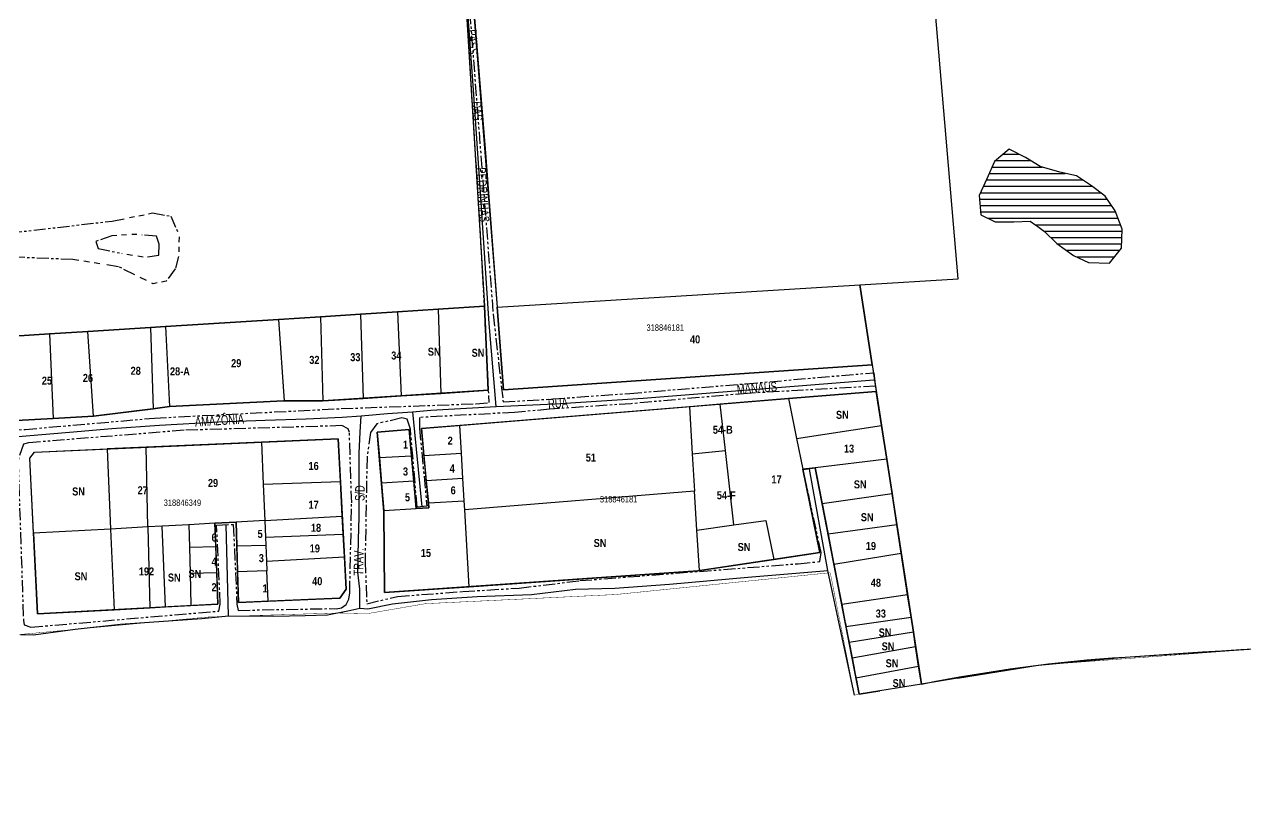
# Model space of a CAD drawing. Extents: x 204834 to 208707, y 4853033 to 4855981.
# Drawn here: x 205990 to 206371.5, y 4853033.3 to 4853277.3 of the extents above; entities that cross this region are included whole.
import ezdxf
from ezdxf.enums import TextEntityAlignment as Align

# ---------------------------------------------------------------- set-up
doc = ezdxf.new("R2010")
doc.units = 0
doc.header["$LTSCALE"] = 1.5
doc.header["$MEASUREMENT"] = 0
doc.linetypes.add('PHANTOMX2', pattern=[5, 2.5, -0.5, 0.5, -0.5, 0.5, -0.5])
doc.linetypes.add('TRACO_13', pattern=[8, 5, -1, 1, -1])
for name, color, linetype in [('CD-MALHA-LOTES', 40, 'CONTINUOUS'), ('CD_TXT_QUADRA', 7, 'CONTINUOUS'), ('HD-HACH-HIDROG', 160, 'CONTINUOUS'), ('HD-LAGOS-PERENE', 170, 'CONTINUOUS'), ('LM-LIM-SETOR-FISCAL', 7, 'CONTINUOUS'), ('RU-QUADRAS', 6, 'CONTINUOUS'), ('SV-EIXO-RUA-N-PAV', 6, 'CONTINUOUS'), ('SV-RUA-NAO-PAV-S-GUIA-C-GUIA', 7, 'PHANTOMX2'), ('SV-TXT-RUA-N-PAV-S-GUIA-C-GUIA', 7, 'CONTINUOUS'), ('Th_NmrPort', 7, 'CONTINUOUS')]:
    doc.layers.add(name, color=color, linetype=linetype)
doc.styles.add('3188-46-2D_TXT$0$Standard', font='ARIAL.TTF')
doc.styles.add('ARIAL', font='ARIAL.TTF')
doc.styles.get("Standard").update_dxf_attribs({"font": 'swisscbo.ttf'})
doc.linetypes.add('Limite', pattern='A,20,-3,[130,ltypeshp.shx,S=6.35,R=0,X=0,Y=0],-3,20', length=46)

# ---------------------------------------------------------------- blocks, each defined once
blk = doc.blocks.new('*X7')
at = {"layer": 'HD-HACH-HIDROG', "color": 0}
for p, q in [((206293.355484, 4853234.730172), (206304.277667, 4853234.730281)), ((206295.780751, 4853236.730229), (206300.675675, 4853236.730278)), ((206291.399928, 4853230.730087), (206315.154435, 4853230.730324)), ((206292.27701, 4853232.730128), (206307.883614, 4853232.730284)), ((206289.604663, 4853226.730003), (206323.47026, 4853226.730341)), ((206290.517641, 4853228.730045), (206320.505621, 4853228.730345)), ((206288.370406, 4853222.729924), (206328.283797, 4853222.730323)), ((206288.691684, 4853224.729961), (206326.210774, 4853224.730336)), ((206288.513981, 4853220.729893), (206329.618574, 4853220.730304)), ((206288.657556, 4853218.729861), (206330.868387, 4853218.730283)), ((206290.9456, 4853216.729851), (206331.616623, 4853216.730258)), ((206305.711986, 4853214.729966), (206332.36486, 4853214.730232)), ((206308.534761, 4853212.729961), (206332.851466, 4853212.730204)), ((206310.600795, 4853210.729949), (206332.794418, 4853210.730171)), ((206312.700573, 4853208.729937), (206332.73737, 4853208.730137)), ((206315.507031, 4853206.729932), (206332.146902, 4853206.730098)), ((206318.616426, 4853204.72993), (206330.543451, 4853204.730049))]:
    blk.add_line(p, q, dxfattribs=at)

msp = doc.modelspace()

# ---------------------------------------------------------------- linework, layer by layer
at = {"layer": 'CD-MALHA-LOTES', "linetype": 'Continuous'}
for p, q in [((206127.18, 4853321.2), (206133.94, 4853238.43)), ((206281.66, 4853197.83), (206272.97, 4853299.48)), ((206127.65, 4853287.85), (206133.72, 4853189.28)), ((206133.94, 4853238.43), (206137.7, 4853188.93)), ((206137.7, 4853188.93), (206250.96, 4853195.93)), ((206250.96, 4853195.93), (206281.66, 4853197.83)), ((206254.82, 4853170.97), (206250.96, 4853195.93)), ((206119.25, 4853188.35), (206106.59, 4853187.54)), ((206133.72, 4853189.28), (206119.25, 4853188.35)), ((206119.25, 4853188.35), (206120.04, 4853162.05)), ((206134.88, 4853163.01), (206133.72, 4853189.28)), ((206137.7, 4853188.93), (206139.66, 4853163.2)), ((206069.39, 4853185.17), (206034.07, 4853182.91)), ((206082.52, 4853186.01), (206069.39, 4853185.17)), ((206069.39, 4853185.17), (206071.17, 4853159.77)), ((206094.98, 4853186.8), (206082.52, 4853186.01)), ((206082.52, 4853186.01), (206083.28, 4853159.68)), ((206106.59, 4853187.54), (206094.98, 4853186.8)), ((206094.98, 4853186.8), (206095.87, 4853160.49)), ((206106.59, 4853187.54), (206107.69, 4853161.25)), ((205997.89, 4853180.65), (205986.75, 4853179.96)), ((206009.81, 4853181.39), (205997.89, 4853180.65)), ((205997.89, 4853180.65), (205999.03, 4853154.23)), ((206029.38, 4853182.61), (206009.81, 4853181.39)), ((206011.6, 4853154.9), (206009.81, 4853181.39)), ((206034.07, 4853182.91), (206029.38, 4853182.61)), ((206029.38, 4853182.61), (206030.27, 4853157.25)), ((206034.07, 4853182.91), (206035.37, 4853157.96)), ((206139.66, 4853163.2), (206254.82, 4853170.97)), ((206254.82, 4853170.97), (206256.1, 4853162.68)), ((206095.87, 4853160.49), (206107.69, 4853161.25)), ((206107.69, 4853161.25), (206120.04, 4853162.05)), ((206120.04, 4853162.05), (206134.88, 4853163.01)), ((206256.1, 4853162.68), (206228.65, 4853160.43)), ((206257.75, 4853151.99), (206256.1, 4853162.68)), ((206011.6, 4853154.9), (206030.27, 4853157.25)), ((206030.27, 4853157.25), (206035.37, 4853157.96)), ((206035.37, 4853157.96), (206070.99, 4853159.77)), ((206070.99, 4853159.77), (206071.17, 4853159.77)), ((206071.17, 4853159.77), (206083.28, 4853159.68)), ((206083.28, 4853159.68), (206095.87, 4853160.49)), ((206197.72, 4853157.89), (206126.03, 4853152.02)), ((206207.33, 4853158.68), (206197.72, 4853157.89)), ((206197.72, 4853157.89), (206198.62, 4853143.15)), ((206228.65, 4853160.43), (206207.33, 4853158.68)), ((206208.98, 4853144.22), (206207.33, 4853158.68)), ((206228.65, 4853160.43), (206231.19, 4853148)), ((205987.54, 4853153.62), (205999.03, 4853154.23)), ((205999.03, 4853154.23), (206011.6, 4853154.9)), ((206110.19, 4853150.74), (206100.25, 4853149.92)), ((206100.25, 4853149.92), (206100.9, 4853142)), ((206110.92, 4853142.6), (206110.19, 4853150.74)), ((206126.03, 4853152.02), (206114.04, 4853151.04)), ((206114.04, 4853151.04), (206114.81, 4853142.69)), ((206126.53, 4853143.4), (206126.03, 4853152.02)), ((206231.19, 4853148), (206257.75, 4853151.99)), ((206259.36, 4853141.53), (206257.75, 4853151.99)), ((206064.09, 4853146.79), (206028, 4853145.24)), ((206088.06, 4853147.83), (206064.09, 4853146.79)), ((206064.09, 4853146.79), (206064.63, 4853133.67)), ((206088.75, 4853134.59), (206088.06, 4853147.83)), ((206231.19, 4853148), (206233.17, 4853138.39)), ((205991.7, 4853141.84), (205993.14, 4853143.73)), ((205993.14, 4853143.73), (206015.84, 4853144.71)), ((206028, 4853145.24), (206015.84, 4853144.71)), ((206015.84, 4853144.71), (206016.92, 4853119.7)), ((206028.6, 4853120.34), (206028, 4853145.24)), ((206100.9, 4853142), (206110.92, 4853142.6)), ((206100.9, 4853142), (206101.55, 4853134.04)), ((206111.64, 4853134.65), (206110.92, 4853142.6)), ((206114.81, 4853142.69), (206126.53, 4853143.4)), ((206114.81, 4853142.69), (206115.54, 4853134.79)), ((206127, 4853135.48), (206126.53, 4853143.4)), ((206198.62, 4853143.15), (206208.98, 4853144.22)), ((206198.62, 4853143.15), (206199.33, 4853131.49)), ((206211.64, 4853120.96), (206208.98, 4853144.22)), ((205992.87, 4853118.37), (205991.7, 4853141.84)), ((206233.17, 4853138.39), (206236.99, 4853138.85)), ((206238.51, 4853112.33), (206233.17, 4853138.39)), ((206259.36, 4853141.53), (206236.99, 4853138.85)), ((206236.99, 4853138.85), (206239.16, 4853127.72)), ((206261.03, 4853130.76), (206259.36, 4853141.53)), ((206064.63, 4853133.67), (206088.75, 4853134.59)), ((206089.31, 4853123.69), (206088.75, 4853134.59)), ((206111.64, 4853134.65), (206101.55, 4853134.04)), ((206112.41, 4853126.07), (206111.64, 4853134.65)), ((206127, 4853135.48), (206115.54, 4853134.79)), ((206115.54, 4853134.79), (206116.19, 4853127.85)), ((206127.4, 4853128.52), (206127, 4853135.48)), ((206064.63, 4853133.67), (206065.1, 4853122.36)), ((206101.55, 4853134.04), (206102.26, 4853125.46)), ((206199.33, 4853131.49), (206127.57, 4853125.71)), ((206200.07, 4853119.38), (206199.33, 4853131.49)), ((206239.16, 4853127.72), (206261.03, 4853130.76)), ((206262.52, 4853121.06), (206261.03, 4853130.76)), ((206116.19, 4853127.85), (206127.4, 4853128.52)), ((206116.19, 4853127.85), (206116.33, 4853126.3)), ((206127.57, 4853125.71), (206127.4, 4853128.52)), ((206239.16, 4853127.72), (206241.04, 4853118.07)), ((206065.1, 4853122.36), (206089.31, 4853123.69)), ((206089.61, 4853118.06), (206089.31, 4853123.69)), ((206102.26, 4853125.46), (206112.41, 4853126.07)), ((206102.26, 4853125.46), (206102.28, 4853125.2)), ((206102.28, 4853125.2), (206102.48, 4853099.86)), ((206116.33, 4853126.3), (206112.41, 4853126.07)), ((206128.97, 4853101.69), (206127.57, 4853125.71)), ((206016.92, 4853119.7), (205992.87, 4853118.37)), ((206028.6, 4853120.34), (206016.92, 4853119.7)), ((206016.92, 4853119.7), (206018.01, 4853094.51)), ((206033.01, 4853120.58), (206028.6, 4853120.34)), ((206028.6, 4853120.34), (206029.19, 4853095.11)), ((206041.4, 4853121.05), (206033.01, 4853120.58)), ((206034.05, 4853095.37), (206033.01, 4853120.58)), ((206049.49, 4853121.49), (206041.4, 4853121.05)), ((206041.4, 4853121.05), (206041.58, 4853114.01)), ((206049.49, 4853121.49), (206056.12, 4853121.86)), ((206049.77, 4853114.2), (206049.49, 4853121.49)), ((206065.1, 4853122.36), (206056.12, 4853121.86)), ((206056.12, 4853121.86), (206056.34, 4853114.46)), ((206065.1, 4853122.36), (206065.31, 4853117.13)), ((206200.07, 4853119.38), (206211.64, 4853120.96)), ((206200.84, 4853106.7), (206200.07, 4853119.38)), ((206211.64, 4853120.96), (206221.62, 4853122.33)), ((206221.62, 4853122.33), (206224.16, 4853110.19)), ((206262.52, 4853121.06), (206241.04, 4853118.07)), ((206263.89, 4853112.2), (206262.52, 4853121.06)), ((205992.87, 4853118.37), (205994.13, 4853093.24)), ((206065.31, 4853117.13), (206089.61, 4853118.06)), ((206065.31, 4853117.13), (206065.41, 4853114.65)), ((206089.97, 4853111.05), (206089.61, 4853118.06)), ((206241.04, 4853118.07), (206242.85, 4853108.75)), ((206041.58, 4853114.01), (206049.77, 4853114.2)), ((206041.58, 4853114.01), (206041.78, 4853105.91)), ((206050.08, 4853106.09), (206049.77, 4853114.2)), ((206056.34, 4853114.46), (206065.41, 4853114.65)), ((206056.34, 4853114.46), (206056.58, 4853106.37)), ((206065.41, 4853114.65), (206065.62, 4853109.64)), ((206224.16, 4853110.19), (206238.51, 4853112.33)), ((206242.85, 4853108.75), (206263.89, 4853112.2)), ((206265.9, 4853099.19), (206263.89, 4853112.2)), ((206065.62, 4853109.64), (206089.97, 4853111.05)), ((206065.62, 4853109.64), (206065.74, 4853106.64)), ((206090.5, 4853100.9), (206089.97, 4853111.05)), ((206200.84, 4853106.7), (206224.16, 4853110.19)), ((206242.85, 4853108.75), (206245.3, 4853096.16)), ((206041.78, 4853105.91), (206050.08, 4853106.09)), ((206041.78, 4853105.91), (206042.02, 4853095.79)), ((206050.45, 4853096.24), (206050.08, 4853106.09)), ((206065.74, 4853106.64), (206056.58, 4853106.37)), ((206056.58, 4853106.37), (206056.86, 4853096.79)), ((206066.13, 4853097.18), (206065.74, 4853106.64)), ((206128.97, 4853101.69), (206200.37, 4853106.63)), ((206200.37, 4853106.63), (206200.84, 4853106.7)), ((206088.51, 4853098.12), (206090.5, 4853100.9)), ((206102.48, 4853099.86), (206128.97, 4853101.69)), ((206042.02, 4853095.79), (206050.45, 4853096.24)), ((206056.86, 4853096.79), (206066.13, 4853097.18)), ((206066.13, 4853097.18), (206088.51, 4853098.12)), ((206265.9, 4853099.19), (206245.3, 4853096.16)), ((206245.3, 4853096.16), (206246.65, 4853089.22)), ((206266.98, 4853092.21), (206265.9, 4853099.19)), ((205994.13, 4853093.24), (206018.01, 4853094.51)), ((206018.01, 4853094.51), (206029.19, 4853095.11)), ((206029.19, 4853095.11), (206034.05, 4853095.37)), ((206034.05, 4853095.37), (206042.02, 4853095.79)), ((206246.65, 4853089.22), (206266.98, 4853092.21)), ((206246.65, 4853089.22), (206247.63, 4853084.23)), ((206267.71, 4853087.5), (206266.98, 4853092.21)), ((206267.71, 4853087.5), (206247.63, 4853084.23)), ((206268.39, 4853083.05), (206267.71, 4853087.5)), ((206247.63, 4853084.23), (206248.54, 4853079.52)), ((206248.54, 4853079.52), (206268.39, 4853083.05)), ((206269.35, 4853076.83), (206268.39, 4853083.05)), ((206333.9, 4853079.74), (206379.03, 4853082.63)), ((206248.54, 4853079.52), (206249.77, 4853073.2)), ((206281.43, 4853073.1), (206306.66, 4853077.19)), ((206306.66, 4853077.19), (206333.9, 4853079.74)), ((206249.77, 4853073.2), (206269.35, 4853076.83)), ((206270.21, 4853071.28), (206269.35, 4853076.83)), ((206249.77, 4853073.2), (206250.76, 4853068.13)), ((206270.21, 4853071.28), (206257.21, 4853069.17)), ((206281.43, 4853073.1), (206270.21, 4853071.28)), ((206250.76, 4853068.13), (206257.21, 4853069.17))]:
    msp.add_line(p, q, dxfattribs=at)
at = {"layer": 'HD-LAGOS-PERENE'}
msp.add_lwpolyline([(206306.6, 4853214.2), (206308.64, 4853212.65), (206312.49, 4853208.88), (206317.71, 4853205.16), (206322.41, 4853202.93), (206328.94, 4853202.73), (206332.7, 4853207.42), (206332.87, 4853213.38), (206330.76, 4853219.02), (206327.65, 4853223.68), (206323.32, 4853226.84), (206318.66, 4853229.97), (206313.45, 4853231.1), (206307.27, 4853232.91), (206302.7, 4853235.69), (206297.66, 4853238.28), (206293.04, 4853234.47), (206290.65, 4853229.02), (206288.29, 4853223.85), (206288.72, 4853217.86), (206293.21, 4853215.58), (206299.05, 4853215.64), (206304.16, 4853215.83), (206305.98, 4853214.54)], close=True, dxfattribs=at)
at = {"layer": 'LM-LIM-SETOR-FISCAL', "linetype": 'Limite', "ltscale": 0.1, "const_width": 0.13, "flags": 128}
msp.add_lwpolyline([(208132.13, 4853213.19), (208114.89, 4853209.76), (208079.6, 4853197.34), (208051.55, 4853180.72), (208025.58, 4853147.48), (208008.96, 4853121.51), (207990.27, 4853095.54), (207977.18, 4853074.27), (207977.18, 4853074.27), (207977.25, 4853074.22), (207977.18, 4853074.27), (207956.1, 4853085.93), (207945.82, 4853090.68), (207936.07, 4853099.64), (207925.79, 4853113.08), (207912.87, 4853122.04), (207901.27, 4853129.42), (207885.99, 4853134.43), (207866.22, 4853130.48), (207857.06, 4853117.3), (207855.74, 4853109.65), (207854.29, 4853104.12), (207849.81, 4853098.58), (207843.48, 4853094.63), (207832.35, 4853091.47), (207826.81, 4853088.04), (207822.46, 4853090.02), (207820.49, 4853094.5), (207817.85, 4853098.72), (207811.26, 4853102.27), (207805.07, 4853103.59), (207799.14, 4853104.38), (207790.7, 4853104.38), (207787.01, 4853100.03), (207786.62, 4853093.31), (207788.2, 4853087.12), (207790.57, 4853079.61), (207790.97, 4853071.24), (207790.84, 4853064.52), (207788.33, 4853057.66), (207782.8, 4853050.28), (207778.71, 4853047.25), (207773.44, 4853045.67), (207762.04, 4853043.3), (207754.13, 4853041.45), (207747.15, 4853035.92), (207736.87, 4853033.41), (207724.88, 4853033.81), (207719.34, 4853036.97), (207718.29, 4853046.46), (207718.15, 4853057.73), (207718.02, 4853064.06), (207716.7, 4853070.78), (207713.41, 4853075.39), (207708.27, 4853076.71), (207703.66, 4853075.26), (207699.7, 4853071.57), (207695.82, 4853066.3), (207691.07, 4853063.26), (207679.08, 4853063.26), (207668.54, 4853066.43), (207663.92, 4853071.17), (207660.23, 4853076.31), (207656.54, 4853081.71), (207653.12, 4853086.99), (207651.8, 4853094.76), (207650.35, 4853101.35), (207645.47, 4853108.07), (207638.75, 4853112.42), (207633.48, 4853114.13), (207625.51, 4853116.05), (207616.55, 4853118.55), (207607.72, 4853121.45), (207599.15, 4853123.03), (207589.26, 4853124.48), (207579.64, 4853122.9), (207567.98, 4853122.5), (207563.63, 4853123.29), (207559.41, 4853125.53), (207549.66, 4853131.07), (207540.31, 4853134.1), (207534.9, 4853135.16), (207526.34, 4853135.42), (207517.37, 4853134.63), (207509.86, 4853132.26), (207501.03, 4853132.12), (207496.16, 4853134.1), (207489.44, 4853138.19), (207485.09, 4853140.95), (207483.24, 4853145.3), (207433.38, 4853135.75), (207434.67, 4853127.72), (207426.82, 4853124.81), (207415.73, 4853122.98), (207396.77, 4853120.95), (207392.49, 4853119.11), (207387.47, 4853118.39), (207381.3, 4853117.24), (207376.56, 4853116.38), (207369.1, 4853115.23), (207357.97, 4853112.75), (207344.5, 4853111.15), (207333.42, 4853111.36), (207328.77, 4853111.37), (207320.7, 4853109.57), (207319.42, 4853105.86), (207317.92, 4853104.36), (207313.42, 4853103), (207306.84, 4853102), (207303.18, 4853099.75), (207300.74, 4853099.94), (207297.24, 4853101.27), (207294.36, 4853102.41), (207290.13, 4853102.41), (207285.91, 4853101.58), (207283.75, 4853100.66), (207281.89, 4853098.7), (207278.14, 4853097.67), (207267.11, 4853095.09), (207250.59, 4853091.4), (207242.24, 4853089.87), (207232.02, 4853089.01), (207225.74, 4853087.76), (207218.42, 4853086.81), (207208.78, 4853084.88), (207201.06, 4853083.36), (207192.55, 4853081.52), (207188.75, 4853080.47), (207183.81, 4853079.34), (207181.54, 4853078.81), (207178.97, 4853078.21), (207175.42, 4853077.24), (207161.51, 4853073.61), (207134.62, 4853067.5), (207121.18, 4853063.43), (207109.77, 4853060.98), (207083.02, 4853055.24), (207071.92, 4853053.66), (207063.04, 4853052.2), (207057.57, 4853051.22), (207048.59, 4853049.32), (207041.5, 4853047.9), (207028.02, 4853045.07), (207018.95, 4853043.22), (207009.04, 4853041.02), (207007.25, 4853052.87), (207006.42, 4853057.28), (207004.98, 4853065.92), (207003.06, 4853076.97), (207001.71, 4853082.51), (207000.15, 4853089.03), (206998.25, 4853095.75), (206995.98, 4853101.99), (206993.74, 4853107.81), (206987.39, 4853105.57), (206977.81, 4853100.47), (206967.6, 4853097.61), (206962.59, 4853093.58), (206958.92, 4853089.46), (206955.6, 4853082.5), (206950.01, 4853078.17), (206943.28, 4853074.5), (206936.66, 4853071.45), (206932.61, 4853069.6), (206929.01, 4853068.36), (206924.61, 4853067.87), (206920.58, 4853068.19), (206915.12, 4853068.72), (206902.95, 4853070.8), (206891.38, 4853067.85), (206880.4, 4853065.73), (206872.64, 4853064.04), (206858.24, 4853060.22), (206847.8, 4853057.54), (206840.17, 4853055.43), (206828.46, 4853052.32), (206822.53, 4853050.63), (206811.52, 4853047.66), (206803.01, 4853045.24), (206783.97, 4853039.27), (206779.35, 4853035.22), (206768.83, 4853039.64), (206726.11, 4853063.48), (206713.2, 4853068.45), (206676.44, 4853090.31), (206672.42, 4853095.9), (206668.43, 4853097.71), (206665.78, 4853098.35), (206614.27, 4853094.76), (206560.2, 4853092.06), (206527.07, 4853088.1), (206526.63, 4853090.28), (206436.89, 4853085.62), (206403.59, 4853083.9), (206378.69, 4853082.54), (206306.59, 4853077.18), (206281.43, 4853073.09), (206250.76, 4853068.13), (206249.32, 4853067.81), (206241.73, 4853106.06), (206174.74, 4853099.25), (206115.25, 4853096.39), (206097.24, 4853093.29), (206088.22, 4853093.5), (206047.56, 4853092.24), (205987.11, 4853086.63), (205973.22, 4853086.23), (205954.27, 4853084.91), (205875.14, 4853081.42), (205864.61, 4853080.53), (205796.33, 4853076.78), (205791.35, 4853076.88), (205760.46, 4853075.4), (205708.12, 4853073.2), (205697.96, 4853072.98), (205694.02, 4853072.84), (205648.48, 4853073.83), (205657.67, 4853139.89), (205663.09, 4853176.52), (205673.5, 4853240.08), (205679.81, 4853273), (205682.39, 4853291.1), (205686.45, 4853319.25), (205690.23, 4853344.16), (205693.06, 4853366.18), (205695.8, 4853385.06), (205698.77, 4853405.47), (205701.84, 4853427.15), (205703.38, 4853440.04), (205705.6, 4853461.25), (205707.13, 4853485.05), (205708.09, 4853504.93), (205707.25, 4853529.87), (205706.63, 4853547.82), (205704.33, 4853573.07), (205701.82, 4853593.22), (205697.65, 4853618.26), (205692.43, 4853645.81), (205685.96, 4853670.23), (205679.7, 4853691.73), (205670, 4853719.35), (205658.78, 4853745.51), (205610.54, 4853829.65), (205562.78, 4853902.04), (205476.94, 4854024.43), (205418.69, 4854109.18), (205356.81, 4854200.14), (205285.27, 4854304.56), (205232.63, 4854379.82), (205148.32, 4854500.33), (205059.6, 4854625.34), (204995.99, 4854716.47), (204934.98, 4854801.22), (204887.55, 4854871.19), (204871.08, 4854893.76), (204835.64, 4854946.28), (204834.25, 4854948.2), (204845.64, 4854959.83), (204876.75, 4854964.71), (204914.35, 4854970.84), (204996.87, 4854983.31), (205090.66, 4854997.71), (205105.98, 4854999.94), (205187.94, 4855012.05), (205245.94, 4855021.11), (205272.68, 4855025.85), (205289.82, 4855028.52), (205353.63, 4855038.1), (205379.87, 4855044.32), (205380.17, 4855053.59), (205399.55, 4855054.95), (205426.54, 4855056.03), (205437.99, 4855056.62), (205499.63, 4855060.67), (205539.31, 4855063.19), (205567.09, 4855064.98), (205582.41, 4855066.09), (205635.91, 4855070), (205692.95, 4855073.42), (205739.37, 4855076.32), (205755.85, 4855076.88), (205779.09, 4855078.91), (205796.39, 4855080.33), (205832.27, 4855082.2), (205855.36, 4855083.58), (205884.96, 4855084.97), (205904.85, 4855085.43), (205945.85, 4855088.06), (205975.45, 4855089.94), (205990.04, 4855090.61), (206010.45, 4855091.62), (206021.42, 4855091.93), (206022.38, 4855094.63), (206023.19, 4855099.07), (206023.73, 4855105.32), (206023.73, 4855114.57), (206023.61, 4855122.77), (206023.73, 4855128.91), (206023.31, 4855148.74), (206059.09, 4855155.08), (206090.43, 4855139.24), (206138.56, 4855111.07), (206178.75, 4855088.19), (206206.79, 4855072.52), (206222.46, 4855062.86), (206230.38, 4855057.64), (206237.19, 4855052.51), (206245.02, 4855046.96), (206277.61, 4855028.92), (206315.11, 4855009.06), (206322.43, 4855004.94), (206334.61, 4854998.15), (206344.05, 4854991.94), (206370.01, 4854978.16), (206377.13, 4854974.52), (206383.62, 4854970.88), (206391.86, 4854965.97), (206400.96, 4854960.99), (206409.67, 4854956.24), (206418.06, 4854951.81), (206428.03, 4854946.58), (206436.74, 4854941.99), (206446.39, 4854936.45), (206454.94, 4854931.86), (206463.33, 4854927.27), (206473.94, 4854921.41), (206483.44, 4854916.66), (206493.49, 4854911.28), (206502.2, 4854906.53), (206509.16, 4854902.73), (206517.55, 4854899.17), (206528.48, 4854896), (206549.69, 4854889.67), (206564.41, 4854883.97), (206567.2, 4854879.08), (206570.83, 4854883.26), (206576.05, 4854891.17), (206582.86, 4854902.57), (206588.24, 4854910.17), (206594.1, 4854919.67), (206601.38, 4854929.09), (206611.99, 4854937.95), (206625.76, 4854949.98), (206640.32, 4854965.18), (206646.34, 4854973.73), (206650.93, 4854980.7), (206656.31, 4854989.4), (206659.8, 4854993.84), (206666.37, 4855000.56), (206674.91, 4855008.32), (206682.51, 4855016.24), (206687.1, 4855021.3), (206689.8, 4855026.21), (206695.97, 4855035.87), (206702.46, 4855046.95), (206709.74, 4855060.01), (206715.44, 4855068.88), (206721.77, 4855075.21), (206727.79, 4855082.65), (206732.22, 4855088.66), (206736.5, 4855097.05), (206739.58, 4855106.79), (206740.85, 4855116.29), (206741.17, 4855125.63), (206741.64, 4855134.02), (206741.17, 4855142.09), (206742.12, 4855150.72), (206742.75, 4855160.06), (206742.43, 4855173.36), (206743.07, 4855183.81), (206745.76, 4855192.36), (206748.45, 4855197.74), (206758.11, 4855205.5), (206768.24, 4855208.82), (206775.2, 4855210.56), (206778.84, 4855212.3), (206783.44, 4855216.26), (206786.6, 4855221.64), (206789.29, 4855225.29), (206792.14, 4855229.4), (206795.63, 4855232.73), (206801.01, 4855234.47), (206808.45, 4855236.21), (206816.52, 4855237.63), (206822.22, 4855240.17), (206827.6, 4855242.54), (206831.4, 4855244.28), (206836.63, 4855244.44), (206839.95, 4855243.97), (206842.19, 4855243.65), (206845.62, 4855240.46), (206849.62, 4855235.99), (206854.58, 4855232.12), (206859.64, 4855229.78), (206864.76, 4855227.39), (206870.2, 4855225.04), (206874.73, 4855222.3), (206878.92, 4855219.29), (206882.98, 4855215.83), (206887.98, 4855212.7), (206893.95, 4855209.85), (206900.29, 4855207.85), (206907.15, 4855206.19), (206913.73, 4855205.04), (206920.81, 4855203.6), (206927.56, 4855201.94), (206933.6, 4855200.48), (206939.89, 4855199.17), (206945.67, 4855197.5), (206951.88, 4855196.77), (206955.65, 4855197.17), (206957.31, 4855197.34), (206961.86, 4855199.66), (206966.53, 4855198.43), (206972.05, 4855197.76), (206977.41, 4855196.39), (206983.23, 4855195.87), (206988.52, 4855195.58), (206994.38, 4855194.99), (206999.44, 4855194.4), (207005.61, 4855193.62), (207012.36, 4855193.6), (207017.57, 4855195.37), (207023.03, 4855199.41), (207027.73, 4855202.05), (207032.27, 4855204.91), (207036.83, 4855207.98), (207041.71, 4855210.66), (207047.65, 4855212.46), (207053.63, 4855214.05), (207060.03, 4855216.42), (207065.62, 4855219.18), (207071.3, 4855222.28), (207076, 4855226.44), (207079.82, 4855231.03), (207081.1, 4855236.76), (207082.6, 4855241.31), (207088.02, 4855243.94), (207090.58, 4855249.59), (207089.81, 4855256.18), (207088.3, 4855261.39), (207091.68, 4855264.78), (207096.44, 4855266.15), (207101.11, 4855269.63), (207105.02, 4855274.18), (207109.74, 4855275.56), (207115.56, 4855275.11), (207120.83, 4855274.22), (207125.84, 4855273.37), (207131.74, 4855271.63), (207137.13, 4855270.1), (207140.28, 4855270.08), (207149.52, 4855272.92), (207159.75, 4855279.15), (207168.21, 4855287.16), (207178.44, 4855293.84), (207190.46, 4855299.18), (207198.91, 4855306.29), (207210.48, 4855312.52), (207226.05, 4855320.31), (207238.96, 4855331.88), (207248.75, 4855350.57), (207250.97, 4855379.94), (207256.76, 4855404.86), (207263.43, 4855423.99), (207271.89, 4855446.69), (207282.57, 4855472.94), (207294.81, 4855494.97), (207326.84, 4855524.34), (207365.56, 4855558.16), (207387.07, 4855586.87), (207407.16, 4855615.16), (207422.96, 4855638.92), (207434.53, 4855666.07), (207438.09, 4855689.65), (207436.31, 4855734.15), (207437.65, 4855776.65), (207435.87, 4855804.68), (207437.2, 4855838.5), (207442.99, 4855862.09), (207450.11, 4855888.79), (207460.34, 4855908.81), (207484.89, 4855935.84), (207514.89, 4855951.47), (207555.87, 4855955.7), (207618.39, 4855944.29), (207657.68, 4855935.84), (207679.23, 4855930.77), (207701.08, 4855927.5), (207727.34, 4855933.29), (207757.59, 4855943.08), (207797.2, 4855948.42), (207840.36, 4855943.52), (207880.86, 4855931.06), (207908.47, 4855922.08), (207928.08, 4855916.75), (207978.98, 4855907.33), (207988.92, 4855905.77), (208022.36, 4855902.14), (208058.85, 4855901.25), (208090, 4855903.03), (208114.96, 4855908.68), (208130.68, 4855913.81), (208161.85, 4855928.41), (208188.89, 4855948.62), (208218.29, 4855981.06), (208246.45, 4855971.34), (208278.32, 4855947.49), (208315.9, 4855902.87), (208367.57, 4855812.45), (208407.49, 4855740.82), (208443.9, 4855682.11), (208501.44, 4855564.09), (208520.23, 4855513.59), (208554.28, 4855420.83), (208582.46, 4855346.85), (208608.3, 4855254.08), (208634.13, 4855164.83), (208662.31, 4855069.71), (208689.32, 4854981.64), (208696.37, 4854928.8), (208702.51, 4854871.1), (208702.64, 4854844.17), (208698.6, 4854815.34), (208685.17, 4854772.09), (208669.12, 4854736.78), (208666.53, 4854731.08), (208618.81, 4854675.16), (208569.26, 4854639.06), (208558.41, 4854631.16), (208530.44, 4854622.7), (208494.29, 4854611.78), (208442.09, 4854593.13), (208386.91, 4854561.82), (208367.53, 4854543.92), (208320.55, 4854507.76), (208301.91, 4854481.66), (208287, 4854448.85), (208272.08, 4854390.69), (208264.63, 4854342.97), (208264.41, 4854341.07), (208259.41, 4854296.74), (208259.41, 4854241.19), (208259.41, 4854191.98), (208256.43, 4854122.63), (208248.97, 4854065.96), (208232.56, 4854015.63), (208216.16, 4853966.42), (208198.26, 4853911.24), (208184.84, 4853872.46), (208177.39, 4853828.47), (208173.66, 4853792.31), (208166.95, 4853749.8), (208162.4, 4853719.3), (208164.42, 4853685.56), (208172.06, 4853630.34), (208197.55, 4853545.38), (208223.89, 4853510.55), (208245.13, 4853460.42), (208259.57, 4853406.68), (208260.42, 4853403.5), (208260.52, 4853398.64), (208261.27, 4853362.72), (208252.77, 4853293.05), (208222.19, 4853252.27), (208166.97, 4853226.79)], close=True, dxfattribs=at)
at = {"layer": 'RU-QUADRAS', "linetype": 'Continuous'}
msp.add_lwpolyline([(206650.8, 4853414.29), (206532.26, 4853407.32), (206538, 4853327.22), (206534.81, 4853327.09), (206529.28, 4853407.31), (205980.98, 4853374.22), (205796.03, 4853360.87), (205706.57, 4853355.74), (205697.82, 4853295.88), (205838.06, 4853302.84), (206041.03, 4853316.75), (206076.59, 4853318.59), (206074.66, 4853359), (206076.77, 4853359.07), (206078.74, 4853318.7), (206127.18, 4853321.2), (206137.7, 4853188.93), (206250.97, 4853195.93), (206270.21, 4853071.28, -0.033669), (206333.9, 4853079.74, -0.005939), (206526.63, 4853090.28), (206527.07, 4853088.1), (206555.01, 4853091.91), (206644.85, 4853096.49)], format="xyb", dxfattribs=at)
for points in [[(206127.65, 4853287.85), (206133.73, 4853189.28), (206119.25, 4853188.35), (206106.59, 4853187.54), (206094.98, 4853186.8), (206082.52, 4853186.01), (206069.39, 4853185.17), (206034.07, 4853182.91), (206029.38, 4853182.61), (206009.81, 4853181.39), (205997.89, 4853180.65), (205986.75, 4853179.96)], [(205986.75, 4853179.96), (205997.89, 4853180.65), (206009.81, 4853181.39), (206029.38, 4853182.61), (206034.07, 4853182.91), (206069.39, 4853185.17), (206082.52, 4853186.01), (206094.98, 4853186.8), (206106.59, 4853187.54), (206119.25, 4853188.35), (206133.73, 4853189.28), (206134.88, 4853163.01), (206083.28, 4853159.68), (206070.99, 4853159.77), (206035.37, 4853157.96), (206030.17, 4853157.24), (206011.6, 4853154.9), (205999.03, 4853154.23), (205987.54, 4853153.62)]]:
    msp.add_lwpolyline(points, dxfattribs=at)
for points in [[(206137.7, 4853188.93), (206250.97, 4853195.93), (206254.82, 4853170.97), (206139.66, 4853163.2)], [(206100.25, 4853149.92), (206110.19, 4853150.74), (206112.41, 4853126.07), (206116.33, 4853126.3), (206114.04, 4853151.04), (206228.65, 4853160.43), (206256.09, 4853162.68), (206257.75, 4853151.99), (206259.36, 4853141.53), (206260.51, 4853134.13), (206261.03, 4853130.76), (206261.49, 4853127.76), (206262.52, 4853121.06), (206263.89, 4853112.2), (206265.9, 4853099.19), (206266.5, 4853095.33), (206266.98, 4853092.21), (206267.71, 4853087.5), (206268.1, 4853084.96), (206268.39, 4853083.05), (206269.35, 4853076.83), (206270.21, 4853071.28), (206257.21, 4853069.17), (206250.76, 4853068.13), (206236.99, 4853138.85), (206233.17, 4853138.39), (206238.51, 4853112.33), (206200.37, 4853106.63), (206102.48, 4853099.86), (206102.28, 4853125.2), (206100.25, 4853149.92)], [(205991.7, 4853141.84), (205993.14, 4853143.73), (206088.06, 4853147.83), (206090.5, 4853100.9), (206088.51, 4853098.12), (206056.86, 4853096.79), (206056.12, 4853121.86), (206049.49, 4853121.49), (206050.45, 4853096.24), (205994.13, 4853093.24), (205991.7, 4853141.84)]]:
    msp.add_lwpolyline(points, close=True, dxfattribs=at)
at = {"layer": 'SV-EIXO-RUA-N-PAV'}
for points in [[(206137.33, 4853158), (206135.23, 4853183.9), (206132.5, 4853224.81), (206130.38, 4853255.39), (206126.31, 4853311.21), (206125.42, 4853319.61), (206115.54, 4853318.67), (206104.03, 4853317.47), (206097.46, 4853317.13), (206084.75, 4853316.04), (206077.78, 4853315.62), (206073.44, 4853315.3), (206050.22, 4853313.93), (206029.29, 4853312.67), (206013.61, 4853311.87), (206002.81, 4853311.13), (205985.02, 4853310.33)], [(205984.3, 4853148.33), (205990.61, 4853148.84), (206004.05, 4853149.97), (206017.29, 4853151.12), (206032.16, 4853152.1), (206050.67, 4853153.16), (206065.2, 4853153.69), (206078.04, 4853154.07), (206089.31, 4853154.62), (206095.23, 4853155.02), (206103.48, 4853155.76), (206111.29, 4853156.33), (206116.96, 4853156.81), (206137.33, 4853158), (206155.75, 4853158.84), (206183.31, 4853160.58), (206255.32, 4853166.29)], [(205988.83, 4853086.74), (205992.89, 4853086.7), (206005.86, 4853088.41), (206020, 4853090), (206045.46, 4853091.79), (206053.8, 4853092.61), (206067.97, 4853092.49), (206077.75, 4853092.74), (206084.74, 4853092.91), (206091.08, 4853094.11), (206094.83, 4853095.01), (206094.77, 4853098.83), (206094.77, 4853100.97), (206094.17, 4853106.25), (206094.34, 4853116.37), (206094.6, 4853123.48), (206094.6, 4853134.55), (206094.6, 4853143.38), (206094.94, 4853149.98), (206095.23, 4853155.02)], [(206111.29, 4853156.33), (206114.15, 4853126.68)], [(206249.28, 4853067.8), (206241.02, 4853106.76), (206235.26, 4853138.39)], [(206053.8, 4853092.61), (206052.99, 4853121.04)], [(206094.83, 4853095.01), (206097.31, 4853094.78), (206105, 4853096.36), (206117.2, 4853097.72), (206131.43, 4853098.62), (206148.38, 4853099.3), (206162.16, 4853100.88), (206174.41, 4853101.27), (206191.54, 4853102.46), (206215.94, 4853104.72), (206241.02, 4853106.76)]]:
    msp.add_lwpolyline(points, dxfattribs=at)
at = {"layer": 'SV-RUA-NAO-PAV-S-GUIA-C-GUIA'}
for points in [[(205796.35, 4853300.33), (205837.58, 4853302.34), (205845.97, 4853302.6), (205880.54, 4853305.01), (205914.1, 4853306.72), (205927.11, 4853307.39), (205950.38, 4853309.47), (206018.81, 4853313.73), (206076.69, 4853316.93), (206075.72, 4853336.91), (206074.66, 4853359), (206076.77, 4853359.07), (206078.79, 4853316.97), (206089.79, 4853317.65), (206125.66, 4853321.04), (206129.11, 4853281.13), (206136.44, 4853186.74), (206139.56, 4853159.37)], [(205796.35, 4853297.36), (205808.55, 4853298.13), (205846.07, 4853299.64), (205880.64, 4853302.05), (205914.2, 4853303.76), (205927.67, 4853304.46), (205991.38, 4853309.09), (206024.93, 4853311.08), (206042.37, 4853311.91), (206087.87, 4853314.89), (206125.18, 4853317.87), (206127.73, 4853286.76), (206131.8, 4853221.17), (206133.5, 4853191.31), (206135.11, 4853159.18)], [(206028.76, 4853218.14), (206030.07, 4853218.4), (206035.71, 4853217.4), (206038, 4853212.29)], [(205960.49, 4853215.79), (205960.71, 4853215.73), (205985.47, 4853212.14), (206017.45, 4853215.87), (206021.42, 4853216.67)], [(206022.81, 4853216.94), (206024.4, 4853217.26)], [(206025.79, 4853217.54), (206027.37, 4853217.86)], [(206018.91, 4853211.37), (206017.28, 4853211.27), (206012.32, 4853209.52), (206013.06, 4853207.3), (206020.48, 4853205.78)], [(206021.91, 4853211.54), (206020.35, 4853211.45)], [(206025.12, 4853211.62), (206024.22, 4853211.68), (206023.52, 4853211.64)], [(206031.25, 4853211.19), (206026.66, 4853211.51)], [(206028.51, 4853204.67), (206031.98, 4853205.22), (206032.09, 4853208.64), (206031.25, 4853211.19)], [(206038.34, 4853210.89), (206038.3, 4853209.28)], [(206038.26, 4853207.85), (206038.23, 4853206.23)], [(206007.01, 4853203.55), (206005.12, 4853203.85), (205984.97, 4853204.66), (205963.74, 4853204.98), (205959.6, 4853205.99)], [(206010.3, 4853203.04), (206008.56, 4853203.31)], [(206022.04, 4853205.5), (206023.75, 4853205.23)], [(206025.43, 4853204.97), (206027.07, 4853204.71)], [(206038.11, 4853204.79), (206037.11, 4853200.93), (206034.31, 4853197.05), (206032.86, 4853196.79)], [(206013.58, 4853202.53), (206011.84, 4853202.8)], [(206024.47, 4853199.12), (206019.43, 4853201.61), (206015.11, 4853202.29)], [(206028.11, 4853197.32), (206026.18, 4853198.28)], [(206030.19, 4853196.3), (206029.81, 4853196.49)], [(206031.47, 4853196.53), (206030.19, 4853196.3)], [(206139.56, 4853159.37), (206155.1, 4853160.32), (206179.09, 4853162.07), (206215.34, 4853165.05), (206255.32, 4853168.52), (206255.81, 4853164.3), (206215.84, 4853162.07), (206179.58, 4853158.84), (206154.01, 4853157.1)], [(205796.33, 4853141.04), (205823.89, 4853141.86), (205845.62, 4853144.41), (205858.79, 4853144.62), (205883.17, 4853145.17), (205909.65, 4853147.67), (205940.35, 4853149.09), (205990.21, 4853150.8), (206030.61, 4853154.35), (206088.96, 4853157.3), (206130.98, 4853158.81), (206135.11, 4853159.18)], [(206154.01, 4853157.1), (206143.08, 4853156.11), (206113.44, 4853154.52), (206113.44, 4853151.13), (206115.71, 4853126.79), (206112.65, 4853126.57), (206110.61, 4853150.9), (206109.59, 4853153.96), (206107.87, 4853154.38), (206100.13, 4853152.58), (206098.16, 4853149.86), (206097.03, 4853142.26), (206096.43, 4853109.69), (206096.97, 4853096.36)], [(206096.97, 4853096.36), (206106.54, 4853098.66), (206126.99, 4853100.18), (206144.61, 4853101.27), (206163.52, 4853103.58), (206231.73, 4853108.88), (206238.47, 4853109.53), (206238.87, 4853112.32), (206233.25, 4853138.25), (206236.99, 4853138.85), (206250.76, 4853068.13)]]:
    msp.add_lwpolyline(points, dxfattribs=at)
msp.add_lwpolyline([(206087.41, 4853094.79), (206089.01, 4853095.06), (206090.51, 4853096.16), (206091.39, 4853097.83), (206091.62, 4853099.75), (206092.24, 4853127.92), (206091.52, 4853149.82), (206091.19, 4853151.03), (206089.18, 4853151.98), (206039.94, 4853150.54), (205991.3, 4853146.63), (205989.69, 4853146.23), (205988.01, 4853141.17), (205989.71, 4853091.18), (205989.96, 4853089.8), (205992.05, 4853089.06), (206050.74, 4853094.09), (206051.19, 4853096.24), (206050.06, 4853120.91), (206055.27, 4853121.14), (206056.4, 4853096.24), (206056.74, 4853094.31), (206085.18, 4853094.85)], close=True, dxfattribs=at)
at = {"layer": 'SV-RUA-NAO-PAV-S-GUIA-C-GUIA', "linetype": 'TRACO_13', "ltscale": 0.5}
msp.add_lwpolyline([(206250.76, 4853068.13), (206253.26, 4853068.53)], dxfattribs=at)

# ---------------------------------------------------------------- block references
at = {"layer": 'HD-LAGOS-PERENE'}
msp.add_blockref('*X7', (0, 0), dxfattribs=at)

# ---------------------------------------------------------------- texts
at = {"layer": 'CD_TXT_QUADRA', "linetype": 'Continuous', "style": 'ARIAL', "width": 0.7}
for p in [(206184.33, 4853181.59), (206169.77, 4853128)]:
    msp.add_text('318846181', height=2, dxfattribs=at).set_placement(p)
msp.add_text('318846349', height=2, dxfattribs=at).set_placement((206039.37, 4853127.91), align=Align.MIDDLE)
at = {"layer": 'SV-TXT-RUA-N-PAV-S-GUIA-C-GUIA', "width": 0.7}
for s, rotation, style, p in [('PASS.                 DAS                  PEDRINHAS', 273.7932, '3188-46-2D_TXT$0$Standard', (206128.26, 4853275.6)), ('RUA                                                                 MANAUS', 4.3564, 'ARIAL', (206153.69, 4853157.29)), ('RUA                                                                                                                                                                        AMAZÔNIA', 3.481, 'ARIAL', (205900.53, 4853142.99)), ('TRAV.                  S/D', 89, 'ARIAL', (206095.85, 4853105.14))]:
    msp.add_text(s, height=3, rotation=rotation, dxfattribs=dict(at, style=style)).set_placement(p)
at = {"layer": 'Th_NmrPort', "color": 1}
for s, p in [('40', (206197.92, 4853178.93)), ('SN', (206116.02, 4853175.07)), ('29', (206054.59, 4853171.49)), ('32', (206078.99, 4853172.51)), ('33', (206091.79, 4853173.37)), ('34', (206104.59, 4853173.88)), ('SN', (206129.71, 4853174.73)), ('28', (206023.19, 4853169.1)), ('28-A', (206035.48, 4853168.93)), ('25', (205995.46, 4853166.03)), ('26', (206008.26, 4853166.88)), ('SN', (206243.53, 4853155.36)), ('54-B', (206205.06, 4853150.7)), ('1', (206108.26, 4853146.05)), ('2', (206122.22, 4853147.29)), ('13', (206246.01, 4853144.81)), ('51', (206165.35, 4853142.01)), ('16', (206078.75, 4853139.39)), ('3', (206108.26, 4853137.67)), ('4', (206122.84, 4853138.6)), ('29', (206047.33, 4853134.09)), ('17', (206223.36, 4853135.19)), ('SN', (206249.11, 4853133.64)), ('SN', (206004.93, 4853131.44)), ('27', (206025.37, 4853131.82)), ('5', (206108.88, 4853129.61)), ('6', (206123.15, 4853131.78)), ('54-F', (206206.3, 4853130.23)), ('17', (206078.75, 4853127.27)), ('SN', (206251.28, 4853123.4)), ('5', (206062.85, 4853118.19)), ('18', (206079.51, 4853120.08)), ('6', (206048.47, 4853117.05)), ('SN', (206167.83, 4853115.33)), ('SN', (206212.81, 4853114.09)), ('19', (206252.83, 4853114.4)), ('3', (206063.23, 4853110.62)), ('19', (206079.13, 4853113.64)), ('15', (206113.85, 4853112.23)), ('192', (206025.75, 4853106.45)), ('4', (206048.47, 4853109.48)), ('SN', (206005.68, 4853104.94)), ('SN', (206034.84, 4853104.56)), ('SN', (206041.27, 4853105.69)), ('40', (206079.89, 4853103.42)), ('48', (206254.39, 4853102.92)), ('2', (206048.47, 4853101.53)), ('1', (206064.37, 4853101.15)), ('33', (206255.94, 4853093.31)), ('SN', (206256.87, 4853087.41)), ('SN', (206257.8, 4853083.07)), ('SN', (206259.04, 4853077.8)), ('SN', (206261.21, 4853071.59))]:
    msp.add_text(s, height=2.5, dxfattribs=at).set_placement(p, align=Align.MIDDLE_LEFT)

doc.saveas('drawing.dxf')
